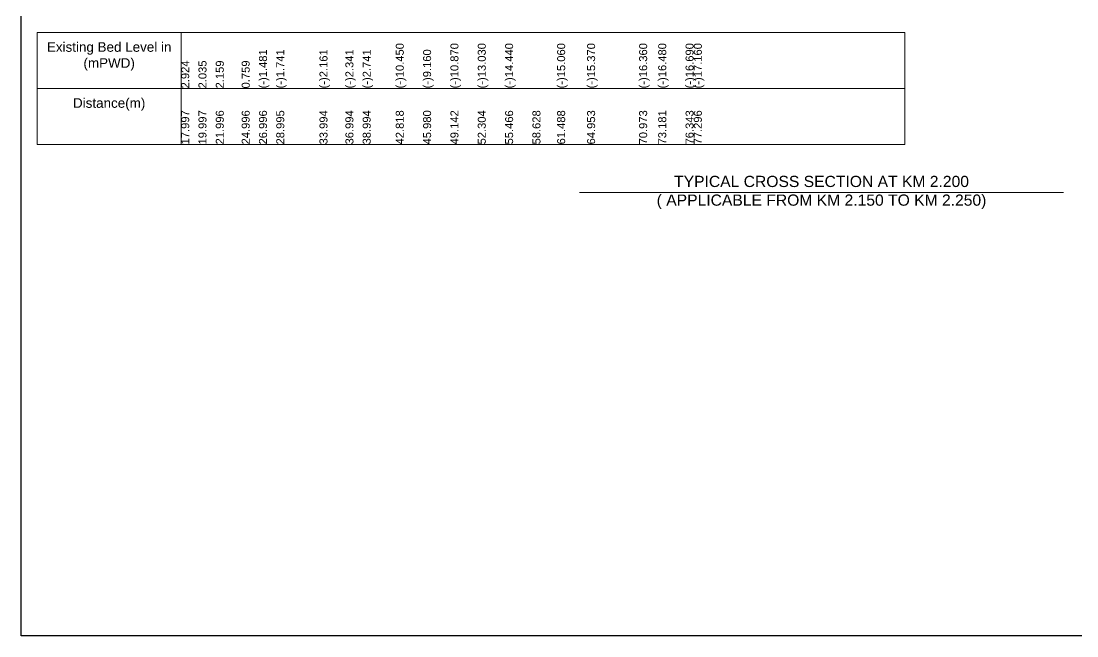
# Model space of a CAD drawing. Header units: inches. Extents: x 89000 to 1304432, y -10828 to 220529.
# Drawn here: x 521460 to 528055, y 172130 to 175971 of the extents above; entities that cross this region are included whole.
import ezdxf

# ---------------------------------------------------------------- set-up
doc = ezdxf.new("R2010")
doc.units = ezdxf.units.IN
doc.header["$LTSCALE"] = 7
doc.header["$MEASUREMENT"] = 0
for name, color, linetype, lineweight in [('Cross section Data Border', 7, 'Continuous', 9), ('Cross Section Labels', 7, 'Continuous', 9), ('Long Section Labels', 7, 'Continuous', 9)]:
    doc.layers.add(name, color=color, linetype=linetype, lineweight=lineweight)
doc.styles.get("Standard").update_dxf_attribs({"font": 'arial.ttf'})

msp = doc.modelspace()

# ---------------------------------------------------------------- linework, layer by layer
msp.add_lwpolyline([(521459.68143, 179200.63194), (531459.68143, 179200.63194), (531459.68143, 172129.63194), (521459.68143, 172129.63194)], close=True)
at = {"layer": 'Cross section Data Border'}
msp.add_lwpolyline([(521559.68143, 175900.63194), (526980.23996, 175900.63194), (526980.23996, 175200.63194), (521559.68143, 175200.63194)], close=True, dxfattribs=at)
for points in [[(522459.68143, 175900.63194), (522459.68143, 175200.63194)], [(521559.68143, 175550.63194), (526980.23996, 175550.63194)]]:
    msp.add_lwpolyline(points, dxfattribs=at)
at = {"layer": 'Cross Section Labels'}
msp.add_lwpolyline([(524947.68143, 174900.63194), (526459.68143, 174900.63194), (527971.68143, 174900.63194)], dxfattribs=at)

# ---------------------------------------------------------------- texts
at = {"layer": 'Cross section Data Border', "char_height": 60, "width": 800, "attachment_point": 5}
for s, insert in [('Existing Bed Level in (mPWD)', (522009.68143, 175750.63194)), ('Distance(m)', (522009.68143, 175450.63194))]:
    msp.add_mtext(s, dxfattribs=dict(at, insert=insert))
at = {"layer": 'Cross Section Labels', "insert": (526459.68143, 174900.63194), "char_height": 70, "attachment_point": 5}
msp.add_mtext('TYPICAL CROSS SECTION AT KM 2.200^J( APPLICABLE FROM KM 2.150 TO KM 2.250)', dxfattribs=at)
at = {"layer": 'Long Section Labels', "char_height": 50, "attachment_point": 1, "rotation": 90}
for s, insert in [('(-)10.450', (523799.9883, 175550.63194)), ('(-)10.870', (524141.50061, 175550.63194)), ('(-)13.030', (524312.258, 175550.63194)), ('(-)14.440', (524483.01604, 175550.63194)), ('(-)14.440', (524483.01604, 175550.63194)), ('(-)15.060', (524808.19503, 175550.63194)), ('(-)15.370', (524995.29303, 175550.63194)), ('(-)16.360', (525320.37556, 175550.63194)), ('(-)16.480', (525439.60813, 175550.63194)), ('(-)16.690', (525610.3545, 175550.63194)), ('(-)17.160', (525661.84404, 175550.63194)), ('(-)1.481', (522945.60178, 175550.63194)), ('(-)1.741', (523053.58408, 175550.63194)), ('(-)2.161', (523323.53983, 175550.63194)), ('(-)2.341', (523485.51328, 175550.63194)), ('(-)2.741', (523593.49558, 175550.63194)), ('(-)9.160', (523970.74398, 175550.63194)), ('2.924', (522459.68143, 175550.63194)), ('2.035', (522567.66373, 175550.63194)), ('2.159', (522675.64603, 175550.63194)), ('0.759', (522837.61948, 175550.63194)), ('17.997', (522459.68143, 175200.63194)), ('19.997', (522567.66373, 175200.63194)), ('21.996', (522675.64603, 175200.63194)), ('24.996', (522837.61948, 175200.63194)), ('26.996', (522945.60178, 175200.63194)), ('28.995', (523053.58408, 175200.63194)), ('33.994', (523323.53983, 175200.63194)), ('36.994', (523485.51328, 175200.63194)), ('38.994', (523593.49558, 175200.63194)), ('42.818', (523799.9883, 175200.63194)), ('45.980', (523970.74398, 175200.63194)), ('49.142', (524141.50061, 175200.63194)), ('52.304', (524312.258, 175200.63194)), ('55.466', (524483.01604, 175200.63194)), ('58.628', (524653.77461, 175200.63194)), ('61.488', (524808.19503, 175200.63194)), ('64.953', (524995.29303, 175200.63194)), ('70.973', (525320.37556, 175200.63194)), ('73.181', (525439.60813, 175200.63194)), ('76.343', (525610.3545, 175200.63194)), ('76.343', (525610.3545, 175200.63194)), ('77.296', (525661.84404, 175200.63194))]:
    msp.add_mtext(s, dxfattribs=dict(at, insert=insert))

doc.saveas('drawing.dxf')
